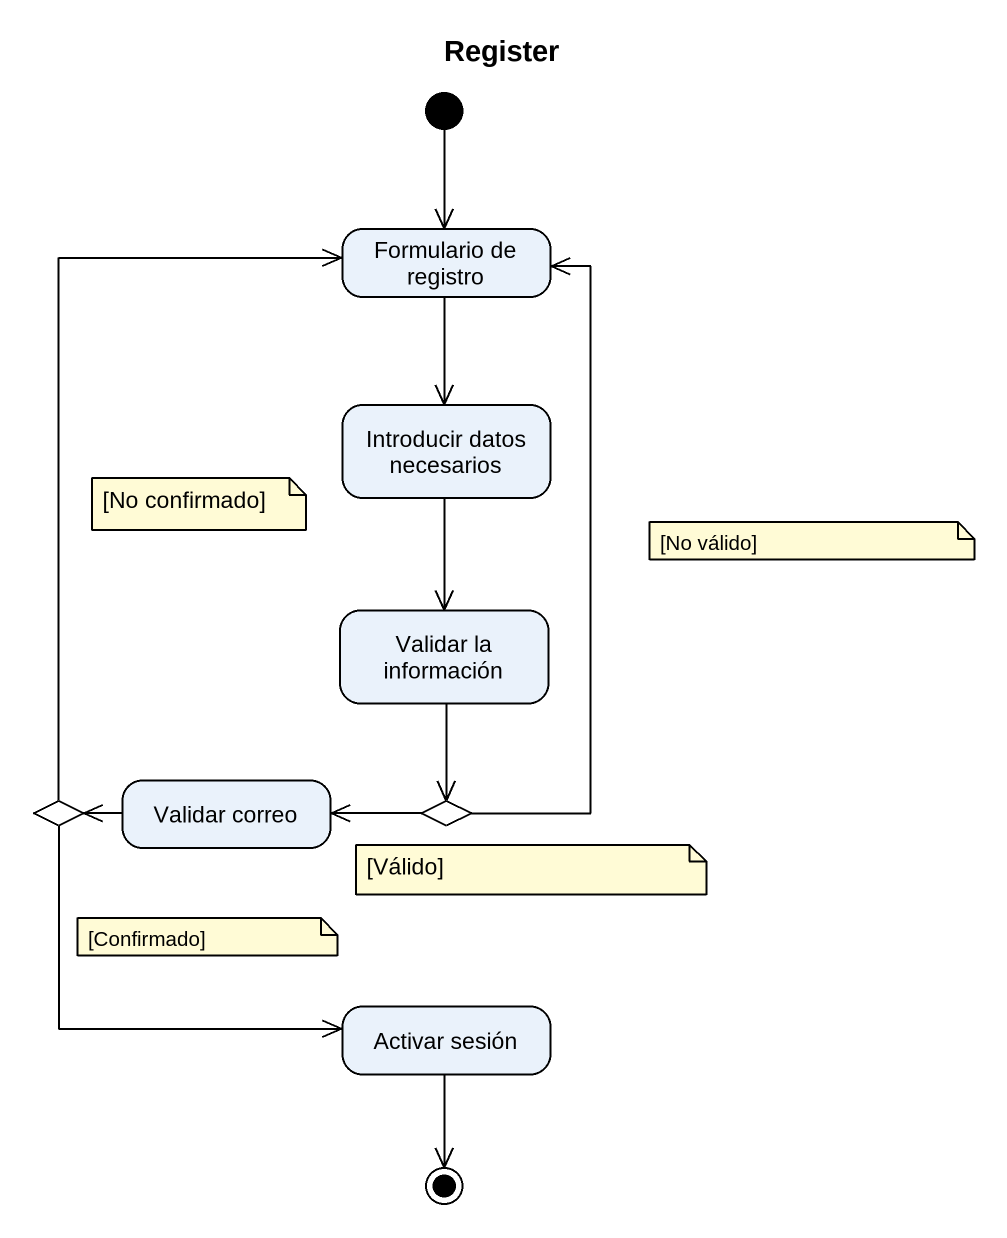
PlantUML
@startuml
title Register
hide empty description
state "Formulario de registro" as Formulario_de_registro
state "Introducir datos necesarios" as Introducir_datos_necesarios
state "Validar la información" as Validar_la_información
state choice1 <<choice>>
state "Validar correo" as Validar_correo
state choice2 <<choice>>
state "Activar sesión" as Activar_sesión
[*] --> Formulario_de_registro
Formulario_de_registro --> Introducir_datos_necesarios
Introducir_datos_necesarios --> Validar_la_información
Validar_la_información --> choice2
choice1 -up-> Formulario_de_registro
choice1 -right-> Activar_sesión
Validar_correo -left-> choice1
choice2 -up-> Formulario_de_registro
choice2 -left-> Validar_correo
Activar_sesión --> [*]
note as N1
  [No confirmado]
end note
note as N2
  [No válido]
end note
note as N3
  [Válido]
end note
note as N4
  [Confirmado]
end note
@enduml
